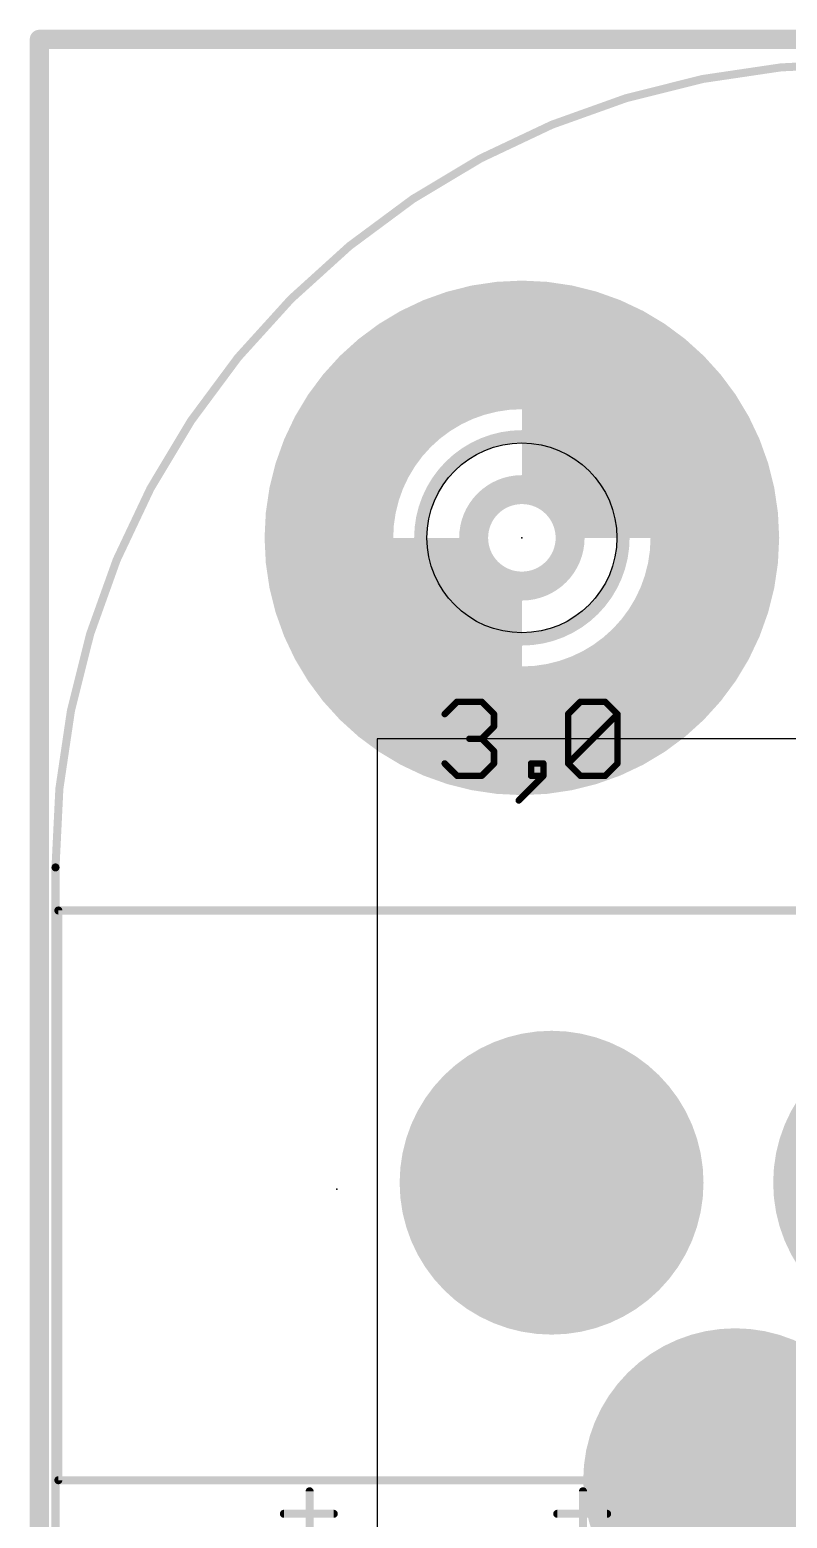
# Model space of a CAD drawing. Extents: x -0.4 to 91.5, y -0.3 to 57.4.
# Drawn here: x -0.41 to 11.56, y 33.92 to 57.43 of the extents above; entities that cross this region are included whole.
import ezdxf

# ---------------------------------------------------------------- set-up
doc = ezdxf.new("R2010")
doc.units = 0
for name, color, linetype in [('1', 12, 'CONTINUOUS'), ('17', 110, 'CONTINUOUS'), ('20', 53, 'CONTINUOUS'), ('21', 253, 'CONTINUOUS'), ('22', 253, 'CONTINUOUS'), ('23', 53, 'CONTINUOUS'), ('39', 12, 'CONTINUOUS'), ('40', 132, 'CONTINUOUS'), ('41', 12, 'CONTINUOUS'), ('42', 132, 'CONTINUOUS'), ('43', 110, 'CONTINUOUS'), ('48', 253, 'CONTINUOUS'), ('51', 253, 'CONTINUOUS')]:
    doc.layers.add(name, color=color, linetype=linetype)

# ---------------------------------------------------------------- blocks, each defined once
blk = doc.blocks.new('ROUNDP')
at = {"const_width": 0.5}
blk.add_lwpolyline([(0, -0.25, 1), (0, 0.25, 1), (0, -0.25)], format="xyb", dxfattribs=at)

msp = doc.modelspace()

# ---------------------------------------------------------------- linework, layer by layer
at = {"layer": '1', "const_width": 0.3048}
for points in [[(-0.254, 57.277), (-0.254, -0.127)], [(34.036, 57.277), (-0.254, 57.277)]]:
    msp.add_lwpolyline(points, dxfattribs=at)
at = {"layer": '1', "const_width": 0.1524}
for points in [[(-0.1778, 57.277, 1), (-0.3302, 57.277)], [(-0.254, 57.3532, 1), (-0.254, 57.2008)]]:
    msp.add_lwpolyline(points, format="xyb", dxfattribs=at)
at = {"layer": '20'}
for points, const_width in [([(12.7, 56.896, 0.4142), (0, 44.196)], 0.127), ([(0.0318, 44.196, 1), (-0.0318, 44.196)], 0.0635), ([(-0.0318, 44.196, 1), (0.0318, 44.196)], 0.0635)]:
    msp.add_lwpolyline(points, format="xyb", dxfattribs=dict(at, const_width=const_width))
at = {"layer": '20', "const_width": 0.127}
msp.add_lwpolyline([(0, 12.7), (0, 44.196)], dxfattribs=at)
at = {"layer": '20'}
msp.add_circle((7.366, 49.403), 1.5, dxfattribs=at)
at = {"layer": '21'}
for points, const_width in [([(7.366, 45.974, 1), (7.366, 52.832, 1), (7.366, 45.974)], 0.1524), ([(7.366, 47.803, 1), (7.366, 51.003, 1), (7.366, 47.803)], 0.2032), ([(0.045, 43.5478, 1), (0.045, 43.4843)], 0.0635), ([(0.0768, 43.516, 1), (0.0133, 43.516)], 0.0635), ([(0.045, 34.5478, 1), (0.045, 34.4842)], 0.0635), ([(0.0133, 34.516, 1), (0.0768, 34.516)], 0.0635), ([(4.045, 34.3408, 1), (3.9815, 34.3408)], 0.0635), ([(8.363, 34.3408, 1), (8.2995, 34.3408)], 0.0635), ([(3.6068, 34.017, 1), (3.6068, 33.9534)], 0.0635), ([(4.3942, 33.9534, 1), (4.3942, 34.017)], 0.0635), ([(7.9248, 34.017, 1), (7.9248, 33.9534)], 0.0635), ([(8.7122, 33.9534, 1), (8.7122, 34.017)], 0.0635)]:
    msp.add_lwpolyline(points, format="xyb", dxfattribs=dict(at, const_width=const_width))
at = {"layer": '21', "const_width": 0.127}
for points in [[(0.045, 34.516), (0.045, 43.516)], [(0.045, 43.516), (14.645, 43.516)], [(14.645, 34.516), (0.045, 34.516)], [(4.0132, 34.3408), (4.0132, 33.6042)], [(8.3312, 34.3408), (8.3312, 33.6042)], [(3.6068, 33.9852), (4.3942, 33.9852)], [(7.9248, 33.9852), (8.7122, 33.9852)]]:
    msp.add_lwpolyline(points, dxfattribs=at)
at = {"layer": '22'}
for p, q in [((20.828, 46.228), (5.08, 46.228)), ((5.08, 46.228), (5.08, 33.528))]:
    msp.add_line(p, q, dxfattribs=at)
at = {"layer": '23'}
for p in [(7.366, 49.403), (4.445, 39.116)]:
    msp.add_point(p, dxfattribs=at)
at = {"layer": '39', "const_width": 2.032}
msp.add_lwpolyline([(7.366, 46.355, 1), (7.366, 52.451, 1), (7.366, 46.355)], format="xyb", dxfattribs=at)
at = {"layer": '40', "const_width": 2.032}
msp.add_lwpolyline([(7.366, 46.355, 1), (7.366, 52.451, 1), (7.366, 46.355)], format="xyb", dxfattribs=at)
at = {"layer": '41', "const_width": 2.032}
msp.add_lwpolyline([(7.366, 46.355, 1), (7.366, 52.451, 1), (7.366, 46.355)], format="xyb", dxfattribs=at)
at = {"layer": '42', "const_width": 2.032}
msp.add_lwpolyline([(7.366, 46.355, 1), (7.366, 52.451, 1), (7.366, 46.355)], format="xyb", dxfattribs=at)
at = {"layer": '43', "const_width": 2.032}
msp.add_lwpolyline([(7.366, 46.355, 1), (7.366, 52.451, 1), (7.366, 46.355)], format="xyb", dxfattribs=at)
at = {"layer": '48', "const_width": 0.1016}
for points in [[(6.1468, 46.6183), (6.3417, 46.8132)], [(6.3417, 46.8132), (6.7315, 46.8132)], [(6.7315, 46.8132), (6.9264, 46.6183)], [(8.0958, 46.6183), (8.2907, 46.8132)], [(8.2907, 46.8132), (8.6805, 46.8132)], [(8.6805, 46.8132), (8.8754, 46.6183)], [(6.9264, 46.6183), (6.9264, 46.4234)], [(8.0958, 45.8387), (8.0958, 46.6183)], [(8.0958, 45.8387), (8.8754, 46.6183)], [(8.8754, 46.6183), (8.8754, 45.8387)], [(6.9264, 46.4234), (6.7315, 46.2285)], [(6.7315, 46.2285), (6.5366, 46.2285)], [(6.7315, 46.2285), (6.9264, 46.0336)], [(6.3417, 45.6438), (6.1468, 45.8387)], [(6.9264, 45.8387), (6.7315, 45.6438)], [(6.9264, 46.0336), (6.9264, 45.8387)], [(7.706, 45.8387), (7.5111, 45.8387)], [(7.5111, 45.8387), (7.5111, 45.6438)], [(7.706, 45.6438), (7.706, 45.8387)], [(8.2907, 45.6438), (8.0958, 45.8387)], [(8.8754, 45.8387), (8.6805, 45.6438)], [(6.7315, 45.6438), (6.3417, 45.6438)], [(7.3162, 45.254), (7.706, 45.6438)], [(7.5111, 45.6438), (7.706, 45.6438)], [(8.6805, 45.6438), (8.2907, 45.6438)]]:
    msp.add_lwpolyline(points, dxfattribs=at)
at = {"layer": '48', "const_width": 0.0508}
for points in [[(6.3417, 46.8386, 1), (6.3417, 46.7878)], [(6.3597, 46.7952, 1), (6.3237, 46.8312)], [(6.7495, 46.8312, 1), (6.7135, 46.7952)], [(6.7315, 46.7878, 1), (6.7315, 46.8386)], [(8.2907, 46.8386, 1), (8.2907, 46.7878)], [(8.3087, 46.7952, 1), (8.2727, 46.8312)], [(8.6985, 46.8312, 1), (8.6625, 46.7952)], [(8.6805, 46.7878, 1), (8.6805, 46.8386)], [(6.1288, 46.6363, 1), (6.1648, 46.6003)], [(6.9518, 46.6183, 1), (6.901, 46.6183)], [(6.9084, 46.6003, 1), (6.9444, 46.6363)], [(8.0778, 46.6363, 1), (8.1138, 46.6003)], [(8.1212, 46.6183, 1), (8.0704, 46.6183)], [(8.9008, 46.6183, 1), (8.85, 46.6183)], [(8.8934, 46.6003, 1), (8.8574, 46.6363)], [(8.8574, 46.6003, 1), (8.8934, 46.6363)], [(6.901, 46.4234, 1), (6.9518, 46.4234)], [(6.9444, 46.4054, 1), (6.9084, 46.4414)], [(6.5366, 46.2539, 1), (6.5366, 46.2031)], [(6.7495, 46.2465, 1), (6.7135, 46.2105)], [(6.7135, 46.2465, 1), (6.7495, 46.2105)], [(6.7315, 46.2031, 1), (6.7315, 46.2539)], [(6.1648, 45.8567, 1), (6.1288, 45.8207)], [(6.9518, 46.0336, 1), (6.901, 46.0336)], [(6.901, 45.8387, 1), (6.9518, 45.8387)], [(6.9084, 46.0156, 1), (6.9444, 46.0516)], [(6.9444, 45.8207, 1), (6.9084, 45.8567)], [(7.5111, 45.8641, 1), (7.5111, 45.8133)], [(7.5365, 45.8387, 1), (7.4857, 45.8387)], [(7.7314, 45.8387, 1), (7.6806, 45.8387)], [(7.706, 45.8133, 1), (7.706, 45.8641)], [(8.1138, 45.8567, 1), (8.0778, 45.8207)], [(8.0778, 45.8567, 1), (8.1138, 45.8207)], [(8.0704, 45.8387, 1), (8.1212, 45.8387)], [(8.85, 45.8387, 1), (8.9008, 45.8387)], [(8.8934, 45.8207, 1), (8.8574, 45.8567)], [(6.3417, 45.6692, 1), (6.3417, 45.6184)], [(6.3237, 45.6258, 1), (6.3597, 45.6618)], [(6.7135, 45.6618, 1), (6.7495, 45.6258)], [(6.7315, 45.6184, 1), (6.7315, 45.6692)], [(7.5111, 45.6692, 1), (7.5111, 45.6184)], [(7.4857, 45.6438, 1), (7.5365, 45.6438)], [(7.6806, 45.6438, 1), (7.7314, 45.6438)], [(7.724, 45.6258, 1), (7.688, 45.6618)], [(7.706, 45.6184, 1), (7.706, 45.6692)], [(8.2907, 45.6692, 1), (8.2907, 45.6184)], [(8.2727, 45.6258, 1), (8.3087, 45.6618)], [(8.6625, 45.6618, 1), (8.6985, 45.6258)], [(8.6805, 45.6184, 1), (8.6805, 45.6692)], [(7.2982, 45.272, 1), (7.3342, 45.236)]]:
    msp.add_lwpolyline(points, format="xyb", dxfattribs=at)
at = {"layer": '51'}
for points, const_width in [([(9.525, 49.403, 0.4142), (7.366, 51.562)], 2.4892), ([(5.207, 49.403, 0.4142), (7.366, 47.244)], 2.4892), ([(7.366, 48.641, 1), (7.366, 50.165, 1), (7.366, 48.641)], 0.4572)]:
    msp.add_lwpolyline(points, format="xyb", dxfattribs=dict(at, const_width=const_width))

# ---------------------------------------------------------------- block references
at = {"layer": '17', "rotation": 270}
for p, xscale, yscale in [((7.835, 39.216), 4.8, 4.8), ((7.835, 39.216), 4.8, 4.8), ((13.735, 39.216), 4.8, 4.8), ((13.735, 39.216), 4.8, 4.8), ((7.835, 39.216), 4.016, 4.016), ((10.735, 34.516), 4.8, 4.8), ((10.735, 34.516), 4.8, 4.8), ((10.735, 34.516), 4.016, 4.016)]:
    msp.add_blockref('ROUNDP', p, dxfattribs=dict(at, xscale=xscale, yscale=yscale))

doc.saveas('drawing.dxf')
